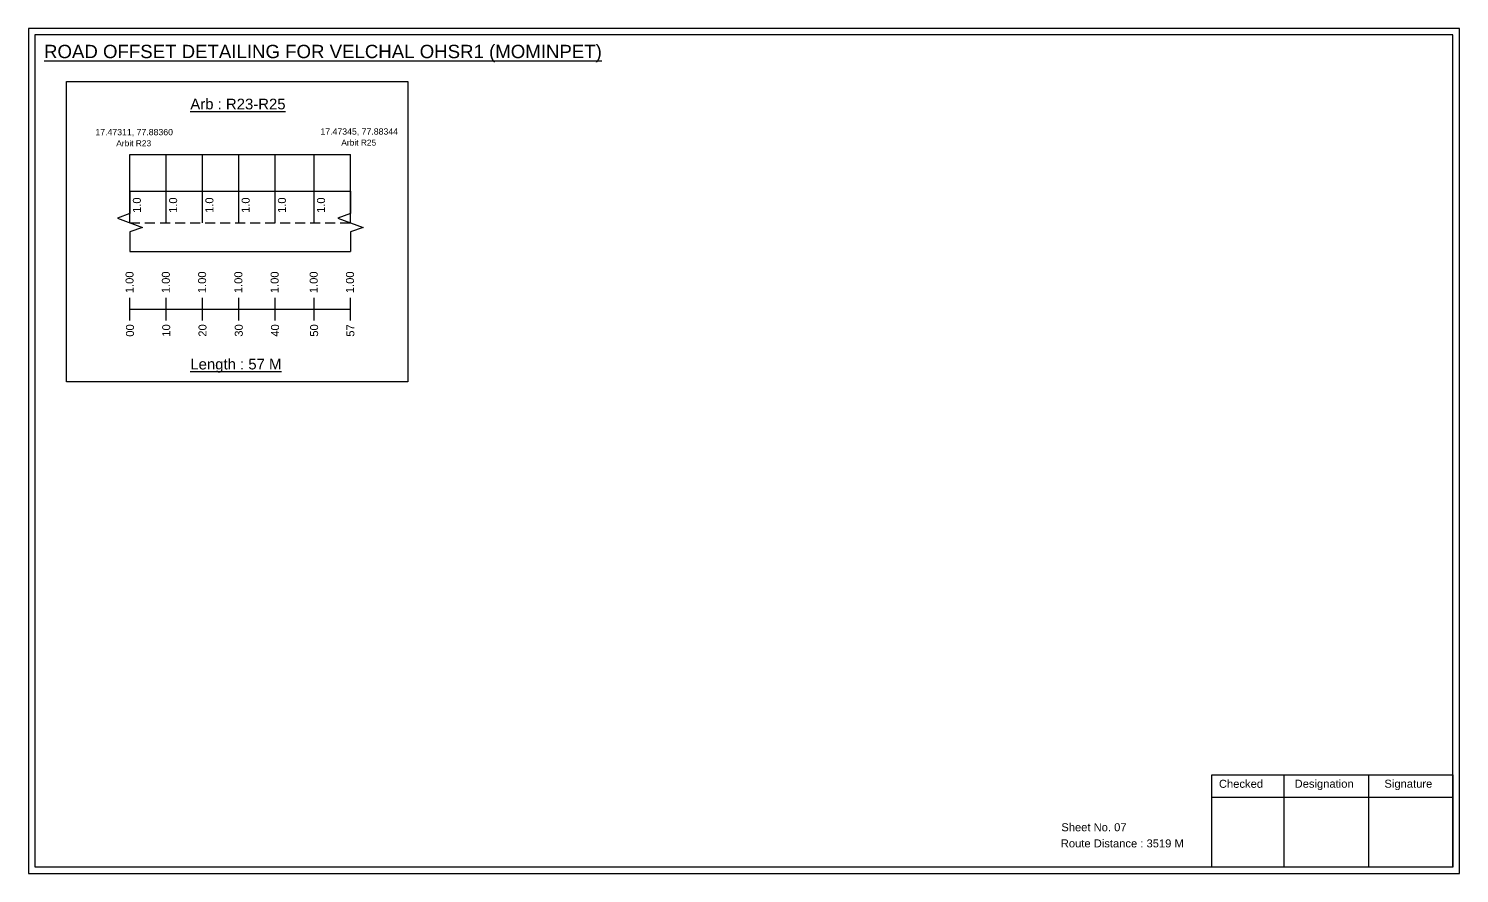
# Model space of a CAD drawing. Header units: inches. Extents: x 740 to 9019, y 644 to 1868.
# Drawn here: x 8483 to 9019, y 1466 to 1783 of the extents above; entities that cross this region are included whole.
import ezdxf

# ---------------------------------------------------------------- set-up
doc = ezdxf.new("R2010")
doc.units = ezdxf.units.IN
doc.header["$MEASUREMENT"] = 0
doc.linetypes.add('DASHED2', pattern=[0.375, 0.25, -0.125])
doc.layers.add('PDF_Geometry', color=7, linetype='Continuous')
doc.layers.add('PDF_Text', color=5, linetype='Continuous')
doc.styles.add('PDF Arial', font='arial.ttf')
doc.styles.get("Standard").update_dxf_attribs({"font": 'arial.ttf'})

msp = doc.modelspace()

# ---------------------------------------------------------------- linework, layer by layer
at = {"color": 5}
msp.add_line((8520.54, 1735.29), (8603.2, 1735.29), dxfattribs=at)
for p, q in [((8520.54, 1709.75), (8520.54, 1735.29)), ((8534.14, 1709.75), (8534.14, 1735.29)), ((8547.74, 1709.75), (8547.74, 1735.29)), ((8561.34, 1709.75), (8561.34, 1735.29)), ((8574.94, 1709.75), (8574.94, 1735.29)), ((8589.6, 1709.76), (8589.6, 1735.29)), ((8603.2, 1709.76), (8603.2, 1735.29)), ((8520.54, 1721.64), (8603.2, 1721.64)), ((8520.54, 1698.95), (8603.2, 1698.95))]:
    msp.add_line(p, q)
at = {"linetype": 'DASHED2', "ltscale": 15}
msp.add_line((8520.54, 1709.76), (8603.2, 1709.76), dxfattribs=at)
at = {"color": 217, "true_color": 0x93278f}
for p, q in [((8520.54, 1673.05), (8520.54, 1681.61)), ((8534.14, 1673.05), (8534.14, 1681.61)), ((8547.74, 1673.05), (8547.74, 1681.61)), ((8561.34, 1673.05), (8561.34, 1681.61)), ((8574.94, 1673.05), (8574.94, 1681.61)), ((8589.6, 1673.06), (8589.6, 1681.62)), ((8603.2, 1673.06), (8603.2, 1681.62)), ((8520.54, 1677.32), (8603.2, 1677.33))]:
    msp.add_line(p, q, dxfattribs=at)
msp.add_lwpolyline([(8496.68, 1762.77), (8624.77, 1762.77), (8624.77, 1650.09), (8496.68, 1650.09)], close=True)
at = {"linetype": 'Continuous'}
for points in [[(8520.54, 1721.64), (8520.54, 1713.21), (8515.8, 1711.48), (8525.29, 1708.03), (8520.54, 1706.3), (8520.54, 1698.95)], [(8603.2, 1721.64), (8603.2, 1713.21), (8598.45, 1711.48), (8607.94, 1708.03), (8603.2, 1706.3), (8603.2, 1698.95)]]:
    msp.add_lwpolyline(points, dxfattribs=at)
at = {"layer": 'PDF_Geometry'}
for points in [[(8482.53, 1782.54), (8482.53, 1465.83), (9019, 1465.83), (9019, 1782.54)], [(8484.85, 1780.21), (8484.85, 1468.24), (9016.58, 1468.24), (9016.58, 1780.21)]]:
    msp.add_lwpolyline(points, close=True, dxfattribs=at)
at = {"layer": 'PDF_Geometry', "color": 242, "true_color": 0xcc1f26}
msp.add_lwpolyline([(9016.58, 1468.15), (8926.24, 1468.15), (8926.24, 1502.76), (9016.58, 1502.76)], close=True, dxfattribs=at)
for points in [[(8953.22, 1502.76), (8953.22, 1468.15)], [(8984.95, 1502.76), (8984.95, 1468.15)], [(8926.24, 1494.39), (9016.58, 1494.39)]]:
    msp.add_lwpolyline(points, dxfattribs=at)

# ---------------------------------------------------------------- texts
at = {"color": 242, "true_color": 0xcd2027}
for s, height, p in [('%%UROAD OFFSET DETAILING FOR VELCHAL OHSR1 (MOMINPET)', 5, (8488.3, 1771.46)), ('%%UArb : R23-R25', 4, (8543.16, 1752.26)), ('%%ULength : 57 M', 4, (8543.16, 1654.76))]:
    msp.add_text(s, height=height, dxfattribs=at).set_placement(p)
at = {"color": 5}
for s, height, p in [('17.47311, 77.88360', 2.34, (8507.57, 1742.57)), ('17.47345, 77.88344', 2.34, (8591.95, 1742.8)), ('Arbit R23', 2.246, (8515.39, 1738.44)), ('Arbit R25', 2.246, (8599.77, 1738.68))]:
    msp.add_text(s, height=height, dxfattribs=at).set_placement(p)
for p in [(8524.61, 1713.43), (8538.21, 1713.43), (8551.81, 1713.43), (8565.41, 1713.43), (8579.01, 1713.43), (8593.66, 1713.43)]:
    msp.add_text('1.0', height=3, rotation=90).set_placement(p)
at = {"color": 217, "true_color": 0x93278f}
for s, p in [('1.00', (8521.87, 1683.35)), ('1.00', (8535.47, 1683.35)), ('1.00', (8549.07, 1683.35)), ('1.00', (8562.67, 1683.35)), ('1.00', (8576.27, 1683.35)), ('1.00', (8590.92, 1683.35)), ('1.00', (8604.52, 1683.35)), ('00', (8522.02, 1667.03)), ('10', (8535.62, 1667.03)), ('20', (8549.22, 1667.03)), ('30', (8562.82, 1667.03)), ('40', (8576.42, 1667.03)), ('50', (8591.07, 1667.03)), ('57', (8604.67, 1667.03))]:
    msp.add_text(s, height=3, rotation=90, dxfattribs=at).set_placement(p)
for s, p in [('Sheet No. 07', (8869.74, 1481.62)), ('Route Distance : 3519 M', (8869.55, 1475.57))]:
    msp.add_text(s, height=3).set_placement(p)
at = {"layer": 'PDF_Text', "color": 7, "attachment_point": 7, "style": 'PDF Arial'}
for s, insert, char_height in [('Checked', (8928.84, 1497.87), 3.001), ('Designation', (8957.22, 1497.04), 3.0006), ('Signature', (8990.9, 1497.04), 3.001)]:
    msp.add_mtext(s, dxfattribs=dict(at, insert=insert, char_height=char_height))

doc.saveas('drawing.dxf')
